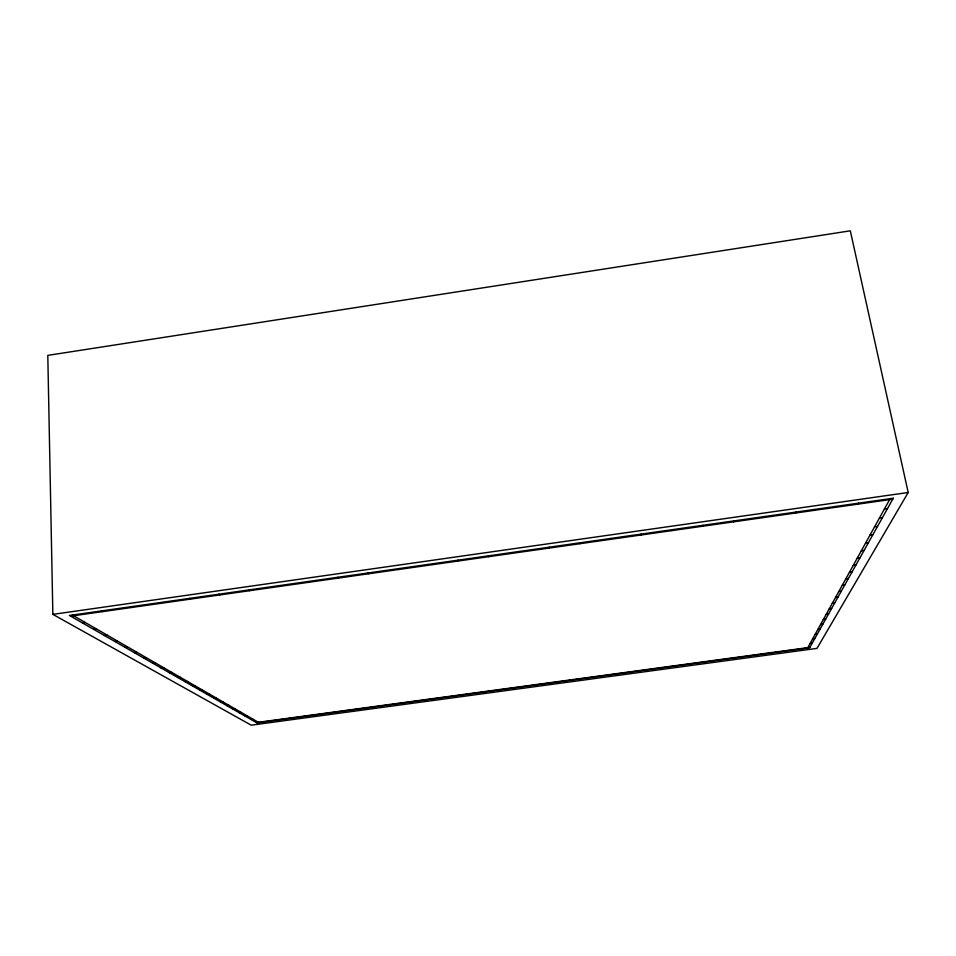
<?xml version="1.0" encoding="UTF-8"?>
<svg xmlns="http://www.w3.org/2000/svg" width="956" height="956" viewBox="0 0 956 956"><rect width="100%" height="100%" fill="white"/><g stroke="black" fill="none" stroke-linecap="round" stroke-linejoin="round"><path stroke-width="1.43" d="M671.841 530.616L671.901 529.732M702.672 526.23L702.803 525.334M733.599 521.833L733.79 520.912M764.621 517.411L764.884 516.491M795.727 512.99L796.049 512.058M826.928 508.544L827.322 507.6M858.213 504.099L858.679 503.143M807.545 648.084L890.132 498.662M908.2 492.495L816.986 648.383L251.225 725.186L52.855 614.373L47.8 355.381L850.314 230.814L908.2 492.495L52.855 614.373M70.625 616.166L892.749 499.187M82.336 622.87L85.18 622.464M884.384 509.07L887.467 508.64M93.569 629.299L96.365 628.905M879.389 518.116L882.4 517.698M104.371 635.489L107.108 635.095M874.585 526.804L877.536 526.386M114.744 641.428L117.433 641.058M869.984 535.133L872.864 534.727M124.734 647.152L127.375 646.782M865.55 543.139L868.383 542.745M134.354 652.661L136.947 652.303M861.296 550.847L864.069 550.453M143.627 657.967L146.172 657.62M857.197 558.256L859.922 557.874M152.554 663.094L155.063 662.747M853.254 565.39L855.931 565.02M161.182 668.029L163.643 667.682M849.454 572.274L852.083 571.903M169.511 672.797L171.925 672.462M845.785 578.906L848.366 578.547M177.553 677.41L179.931 677.075M842.248 585.299L844.781 584.952M185.321 681.855L187.663 681.532M838.83 591.477L841.328 591.143M192.849 686.169L195.144 685.846M835.532 597.452L837.982 597.118M200.127 690.34L202.385 690.017M832.341 603.224L834.743 602.889M207.165 694.367L209.4 694.068M829.258 608.805L831.624 608.482M213.989 698.274L216.187 697.976M826.271 614.206L828.601 613.895M220.609 702.074L222.772 701.776M823.379 619.44L825.673 619.13M227.026 705.743L229.153 705.456M820.583 624.507L822.829 624.208M233.252 709.304L235.343 709.017M817.858 629.43L820.081 629.12M239.287 712.77L241.354 712.483M815.229 634.187L817.416 633.888M245.154 716.128L247.186 715.853M812.672 638.811L814.823 638.524M250.854 719.39L252.862 719.115M810.198 643.304L812.313 643.006M256.387 722.557L809.875 647.367M72.345 615.055L258.909 722.605M101.503 610.908L102.639 611.601M130.757 606.749L131.832 607.454M160.094 602.567L161.098 603.284M189.503 598.384L190.459 599.113M219.008 594.19L219.904 594.919M248.596 589.971L249.42 590.724M278.268 585.753L279.033 586.506M308.023 581.523L308.728 582.288M337.862 577.269L338.508 578.045M367.785 573.014L368.371 573.791M397.804 568.736L398.329 569.537M427.906 564.458L428.36 565.259M458.091 560.156L458.486 560.969M488.373 555.842L488.707 556.679M518.738 551.528L519 552.365M549.186 547.191L549.389 548.039M579.73 542.841L579.874 543.701M610.37 538.479L610.442 539.351M641.082 534.117L641.094 534.99M893.286 498.219L809.636 647.798L256.937 722.879L69.43 615.473L893.286 498.219"/></g></svg>
